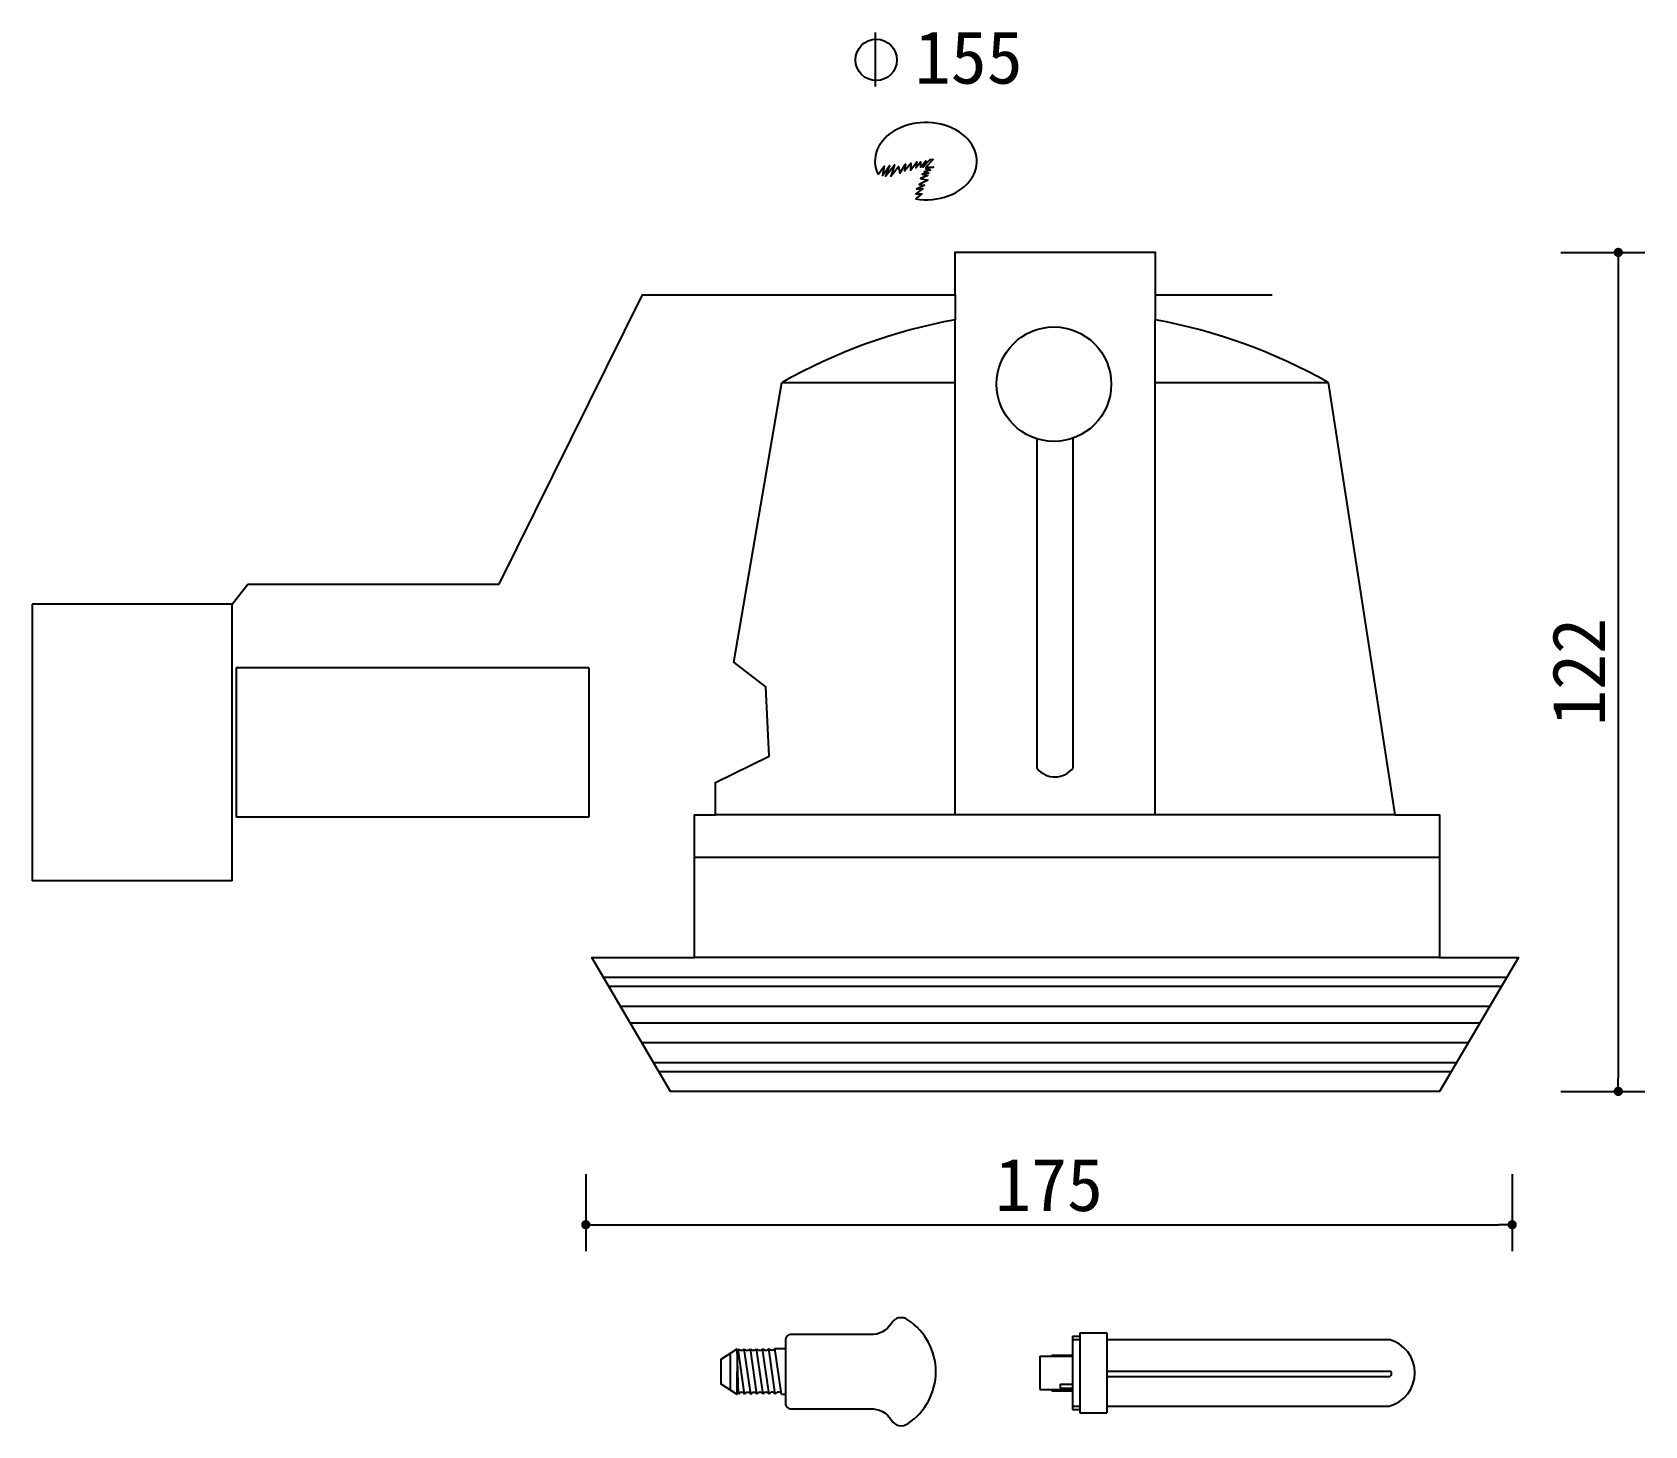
# Model space of a CAD drawing. Extents: x 144 to 448, y 70 to 333.
import ezdxf

# ---------------------------------------------------------------- set-up
doc = ezdxf.new("R2010")
doc.units = 0
doc.header["$MEASUREMENT"] = 0
doc.layers.get('0').update_dxf_attribs({"linetype": 'CONTINUOUS'})
doc.layers.get('DEFPOINTS').update_dxf_attribs({"linetype": 'CONTINUOUS'})
for name, color, linetype in [('3', 3, 'CONTINUOUS'), ('4', 4, 'CONTINUOUS'), ('DIM', 3, 'CONTINUOUS'), ('TEXT', 3, 'CONTINUOUS')]:
    doc.layers.add(name, color=color, linetype=linetype)
doc.styles.add('HZ', font='')
doc.styles.get("Standard").update_dxf_attribs({"font": 'txt.shx', "bigfont": 'bigfont.shx'})
doc.styles.get('HZ').set_extended_font_data('仿宋_GB2312')
doc.dimstyles.get("Standard").update_dxf_attribs({"dimtxt": 0.18, "dimasz": 0.18, "dimexe": 0.18, "dimexo": 0.0625, "dimgap": 0.09, "dimtad": 0, "dimtih": 1, "dimtoh": 1, "dimdec": 4, "dimzin": 0, "dimtxsty": 'STANDARD', "dimcen": 0.09, "dimazin": 3, "dimtfac": 1, "dimtdec": 4, "dimtofl": 0, "dimtmove": 0, "dimatfit": 3, "dimtolj": 1, "dimtzin": 0})

# ---------------------------------------------------------------- blocks, each defined once
blk = doc.blocks.new('_DOT')
at = {"color": 0, "linetype": 'BYBLOCK'}
blk.add_line((-0.35, 0), (-1, 0), dxfattribs=at)
at = {"color": 0, "linetype": 'BYBLOCK', "const_width": 0.35}
blk.add_lwpolyline([(-0.175, 0, 1), (0.175, 0, 1)], format="xyb", close=True, dxfattribs=at)
blk = doc.blocks.new('*D4')
at = {"linetype": 'BYBLOCK'}
for p, q in [((248.25, 117.34), (248.25, 102.82)), ((423.25, 117.34), (423.25, 102.82)), ((250.75, 107.82), (420.75, 107.82))]:
    blk.add_line(p, q, dxfattribs=at)
at = {"layer": 'DEFPOINTS', "color": 0, "linetype": 'BYBLOCK'}
for p in [(248.25, 122.34), (423.25, 122.34), (423.25, 107.82)]:
    blk.add_point(p, dxfattribs=at)
at = {"linetype": 'BYBLOCK', "xscale": 2.5, "yscale": 2.5, "zscale": 2.5, "rotation": 180}
blk.add_blockref('_DOT', (248.25, 107.82), dxfattribs=at)
at = {"linetype": 'BYBLOCK', "xscale": 2.5, "yscale": 2.5, "zscale": 2.5}
blk.add_blockref('_DOT', (423.25, 107.82), dxfattribs=at)
at = {"linetype": 'BYBLOCK', "insert": (335.75, 115.32), "char_height": 10, "attachment_point": 5, "style": 'HZ'}
blk.add_mtext('\\A1;175', dxfattribs=at)
blk = doc.blocks.new('*D3')
at = {"linetype": 'BYBLOCK'}
for p, q in [((432.44, 291.54), (448.29, 291.54)), ((443.29, 289.04), (443.29, 135.51)), ((432.44, 133.01), (448.29, 133.01))]:
    blk.add_line(p, q, dxfattribs=at)
at = {"layer": 'DEFPOINTS', "color": 0, "linetype": 'BYBLOCK'}
for p in [(427.44, 291.54), (427.44, 133.01), (443.29, 133.01)]:
    blk.add_point(p, dxfattribs=at)
at = {"linetype": 'BYBLOCK', "xscale": 2.5, "yscale": 2.5, "zscale": 2.5}
for p, rotation in [((443.29, 291.54), 90), ((443.29, 133.01), 270)]:
    blk.add_blockref('_DOT', p, dxfattribs=dict(at, rotation=rotation))
at = {"linetype": 'BYBLOCK', "insert": (435.79, 212.28), "char_height": 10, "attachment_point": 5, "rotation": 90, "style": 'HZ'}
blk.add_mtext('\\A1;122', dxfattribs=at)

msp = doc.modelspace()

# ---------------------------------------------------------------- linework, layer by layer
at = {"layer": '3'}
for p, q in [((302.93, 333.13), (302.93, 322.88)), ((318.03, 185.29), (318.03, 278.82)), ((355.79, 185.29), (355.79, 278.82)), ((285.31, 266.97), (318.03, 266.97)), ((355.79, 266.97), (388.51, 266.97)), ((333.53, 194.02), (333.53, 256.31)), ((340.29, 194.17), (340.29, 256.46)), ((401.06, 185.29), (272.75, 185.29)), ((409.54, 177.19), (268.79, 177.19)), ((409.54, 158.28), (268.79, 158.28)), ((422.21, 154.55), (251.61, 154.55)), ((421.21, 152.85), (252.61, 152.85)), ((418.99, 149.07), (254.83, 149.07)), ((417.13, 145.92), (256.68, 145.92)), ((258.86, 142.22), (414.96, 142.22)), ((261.08, 138.44), (412.73, 138.44)), ((262.08, 136.74), (411.73, 136.74)), ((340.22, 86.75), (340.22, 72.89)), ((340.22, 86.75), (341.58, 86.75)), ((340.22, 86.11), (341.58, 86.11)), ((341.58, 87.38), (346.65, 87.38)), ((341.58, 87.38), (341.58, 72.26)), ((346.65, 87.38), (346.65, 72.26)), ((346.65, 86.11), (400.02, 86.11)), ((275.51, 83.51), (275.51, 76.58)), ((277.1, 75.77), (276.82, 84.36)), ((276.83, 84.35), (276.83, 80.04)), ((278.25, 75.78), (277.03, 84.37)), ((279.42, 75.77), (278.19, 84.36)), ((280.58, 75.78), (279.35, 84.37)), ((281.73, 75.79), (280.5, 84.38)), ((282.89, 75.8), (281.66, 84.39)), ((284.05, 75.81), (282.82, 84.4)), ((285.21, 75.82), (283.98, 84.41)), ((334.03, 82.97), (334.03, 76.67)), ((334.03, 82.97), (340.22, 82.97)), ((336.28, 83.19), (336.28, 82.97)), ((336.28, 83.19), (340.22, 83.19)), ((276.83, 75.74), (276.83, 80.04)), ((346.65, 80.16), (400.02, 80.16)), ((334.03, 76.67), (340.22, 76.67)), ((336.28, 76.44), (336.28, 76.67)), ((336.28, 76.44), (340.22, 76.44)), ((337.88, 77.67), (337.88, 76.94)), ((337.88, 77.67), (340.22, 77.67)), ((337.88, 76.94), (340.22, 76.94)), ((346.65, 79.16), (400.02, 79.16)), ((285.21, 75.82), (285.96, 75.82)), ((340.22, 73.52), (341.58, 73.52)), ((346.65, 73.52), (400.02, 73.52)), ((340.22, 72.89), (341.58, 72.89)), ((341.58, 72.26), (346.65, 72.26))]:
    msp.add_line(p, q, dxfattribs=at)
for points in [[(303.47, 306.24), (304.63, 307.87), (304.3, 306.08), (305.64, 307.98), (304.86, 305.96), (306.54, 308.1), (305.87, 305.96), (307.33, 307.76), (307.55, 306.53), (308.67, 308.21), (308.45, 306.97), (309.68, 308.43), (309.57, 307.09), (310.81, 308.66), (310.58, 307.53), (311.48, 308.66), (311.48, 307.65), (312.49, 308.88), (311.93, 307.65), (313.28, 309.1), (313.84, 309.1), (312.49, 307.65), (313.95, 307.65), (312.49, 307.31), (313.39, 307.09), (312.15, 306.75), (313.05, 306.53), (311.82, 306.3), (312.83, 306.08), (311.48, 305.52), (312.83, 305.18), (311.25, 304.39), (312.26, 304.28), (310.69, 303.5), (311.93, 303.61), (310.58, 302.6), (311.7, 302.6), (310.53, 301.64)], [(276.83, 75.74), (273.81, 77.66), (273.81, 82.42), (276.83, 84.35)], [(283.98, 84.41), (285.96, 84.41)]]:
    msp.add_lwpolyline(points, dxfattribs=at)
msp.add_lwpolyline([(285.96, 74.11, 0.414214), (287.05, 73.01), (301.98, 73.01, -0.276849), (305.98, 70.91, 0.461386), (309.13, 70.28, 0.252005), (314.38, 80.04, 0.252005), (309.13, 89.8, 0.461386), (305.98, 89.17, -0.276849), (301.98, 87.07), (287.05, 87.07, 0.414214), (285.96, 85.98), (285.96, 80.04)], format="xyb", close=True, dxfattribs=at)
msp.add_lwpolyline([(282.82, 84.4, 0.468334), (283.99, 84.4, 0.468334)], format="xyb", dxfattribs=at)
for centre, radius in [((303.11, 327.92), 3.91), ((336.68, 266.65), 10.82)]:
    msp.add_circle(centre, radius, dxfattribs=at)
for centre, radius, start, end in [((336.85, 196.71), 4.27, 218.9268, 323.5772), ((398.35, 79.82), 6.51, 284.8557, 75.1443), ((277.62, 84.86), 0.76, 219.8094, 320.1906), ((278.77, 84.85), 0.76, 219.8674, 320.2485), ((279.93, 84.86), 0.76, 219.8674, 320.2485), ((281.09, 84.87), 0.76, 219.8674, 320.2485), ((282.24, 84.88), 0.76, 219.8674, 320.2485), ((399.97, 79.66), 0.501, 276.3069, 83.6931), ((281.16, 75.52), 0.633, 24.4621, 156.4983), ((282.32, 75.53), 0.633, 24.4621, 156.4983), ((283.47, 75.54), 0.633, 24.4621, 156.4983), ((284.63, 75.55), 0.633, 24.4621, 156.4983), ((277.68, 75.51), 0.633, 24.4041, 156.4403), ((278.84, 75.5), 0.633, 24.4621, 156.4983), ((280, 75.51), 0.633, 24.4621, 156.4983)]:
    msp.add_arc(centre, radius, start, end, dxfattribs=at)
msp.add_ellipse((312.5, 308.79), major_axis=(9.63, 0), ratio=0.758153, start_param=4.506112, end_param=9.781472, dxfattribs=at)
at = {"layer": '4'}
for p, q in [((318.03, 283.54), (318.03, 278.82)), ((355.79, 283.54), (355.79, 278.82)), ((181.44, 225.06), (184.39, 228.84)), ((184.39, 228.84), (231.91, 228.84)), ((181.44, 225.06), (143.68, 225.06)), ((143.68, 225.06), (143.68, 172.78)), ((181.44, 172.78), (181.44, 225.06)), ((248.82, 213.03), (182.2, 213.03)), ((182.2, 213.03), (182.2, 184.81)), ((248.82, 213.03), (248.82, 184.81)), ((248.82, 184.81), (182.2, 184.81)), ((181.44, 172.78), (143.68, 172.78))]:
    msp.add_line(p, q, dxfattribs=at)
for points in [[(231.91, 228.84), (258.95, 283.54), (318.03, 283.54), (318.03, 291.6), (355.79, 291.6), (355.79, 283.54), (377.92, 283.54)], [(388.51, 266.97), (401.06, 185.29), (409.54, 185.29), (409.54, 158.28), (424.41, 158.28), (409.54, 133.01), (264.28, 133.01), (249.41, 158.28), (268.79, 158.28), (268.79, 185.29), (272.75, 185.29), (272.75, 191.37), (282.89, 196.35), (282.27, 209.46), (276.2, 214.1), (285.31, 266.97)]]:
    msp.add_lwpolyline(points, dxfattribs=at)
for start, end in [(100.3692, 119.4666), (60.5334, 79.6308)]:
    msp.add_arc((336.91, 175.64), 104.89, start, end, dxfattribs=at)

# ---------------------------------------------------------------- texts
at = {"layer": 'TEXT', "style": 'HZ'}
msp.add_text('155', height=10, dxfattribs=at).set_placement((310.38, 323.43))

# ---------------------------------------------------------------- dimensions: what is measured, and where the dimension line sits
at = {"layer": 'DIM'}
dim = msp.add_linear_dim(base=(443.29, 133.01), p1=(427.44, 291.54), p2=(427.44, 133.01), angle=90, text='122', dimstyle='STANDARD', override={"dimscale": 5, "dimtxt": 2, "dimasz": 0.5, "dimexe": 1, "dimexo": 1, "dimgap": 0.5, "dimtad": 1, "dimtih": 0, "dimtoh": 0, "dimdec": 0, "dimtxsty": 'HZ', "dimblk1": 'DOT', "dimblk2": 'DOT', "dimsah": 1, "dimcen": 0, "dimclrd": 256, "dimclre": 256, "dimclrt": 256, "dimtfac": 0.5, "dimtdec": 0, "dimtofl": 1}, dxfattribs=at)
dim.commit()
dim.dimension.update_dxf_attribs({"geometry": '*D3', "text_midpoint": (435.79, 212.28)})
dim = msp.add_linear_dim(base=(423.25, 107.82), p1=(248.25, 122.34), p2=(423.25, 122.34), text='175', dimstyle='STANDARD', override={"dimscale": 5, "dimtxt": 2, "dimasz": 0.5, "dimexe": 1, "dimexo": 1, "dimgap": 0.5, "dimtad": 1, "dimtih": 0, "dimtoh": 0, "dimdec": 0, "dimtxsty": 'HZ', "dimblk1": 'DOT', "dimblk2": 'DOT', "dimsah": 1, "dimcen": 0, "dimclrd": 256, "dimclre": 256, "dimclrt": 256, "dimtfac": 0.5, "dimtdec": 0, "dimtofl": 1}, dxfattribs=at)
dim.commit()
dim.dimension.update_dxf_attribs({"geometry": '*D4', "text_midpoint": (335.75, 115.32)})

doc.saveas('drawing.dxf')
